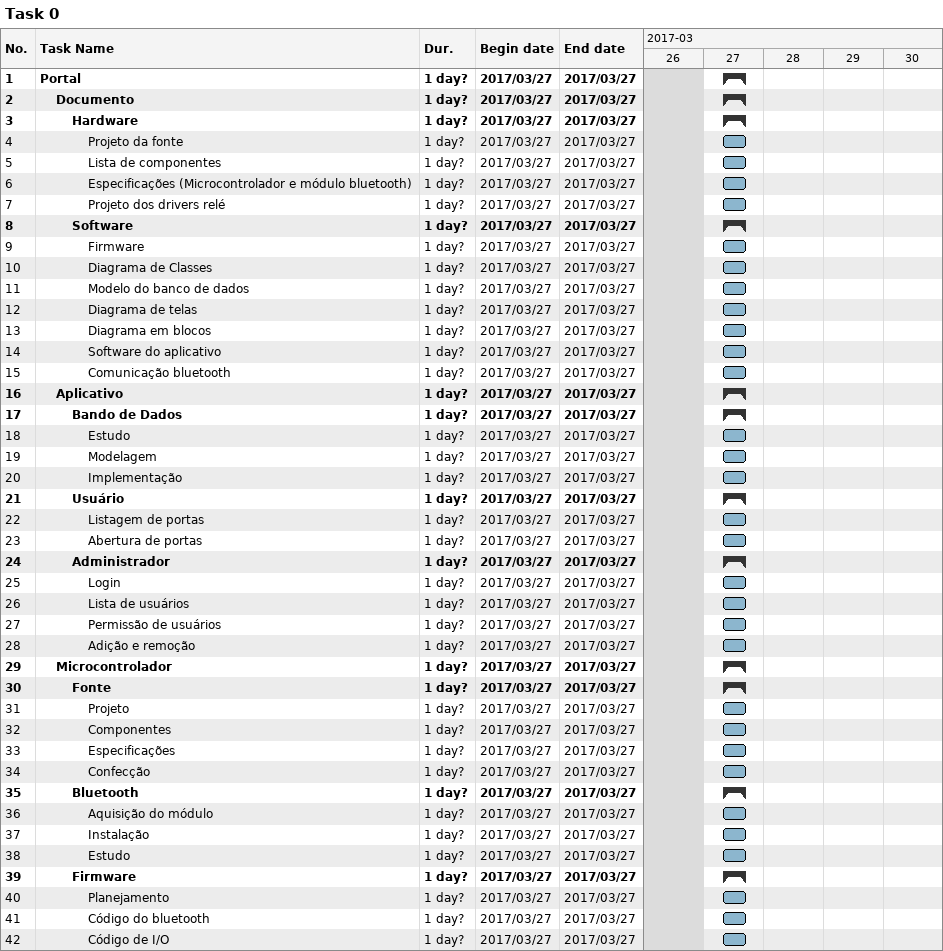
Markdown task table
Task 0

| ID | Level | Task | Duration | Start | Finish |
|---|---|---|---|---|---|
| 1 | 1 | **Portal** | 1d? | 2017-03-27 | 2017-03-27 |
| 2 | 2 | **Documento** | 1d? | 2017-03-27 | 2017-03-27 |
| 3 | 3 | **Hardware** | 1d? | 2017-03-27 | 2017-03-27 |
| 4 | 4 | Projeto da fonte | 1d? | 2017-03-27 | 2017-03-27 |
| 5 | 4 | Lista de componentes | 1d? | 2017-03-27 | 2017-03-27 |
| 6 | 4 | Especificações (Microcontrolador e módulo bluetooth) | 1d? | 2017-03-27 | 2017-03-27 |
| 7 | 4 | Projeto dos drivers relé | 1d? | 2017-03-27 | 2017-03-27 |
| 8 | 3 | **Software** | 1d? | 2017-03-27 | 2017-03-27 |
| 9 | 4 | Firmware | 1d? | 2017-03-27 | 2017-03-27 |
| 10 | 4 | Diagrama de Classes | 1d? | 2017-03-27 | 2017-03-27 |
| 11 | 4 | Modelo do banco de dados | 1d? | 2017-03-27 | 2017-03-27 |
| 12 | 4 | Diagrama de telas | 1d? | 2017-03-27 | 2017-03-27 |
| 13 | 4 | Diagrama em blocos | 1d? | 2017-03-27 | 2017-03-27 |
| 14 | 4 | Software do aplicativo | 1d? | 2017-03-27 | 2017-03-27 |
| 15 | 4 | Comunicação bluetooth | 1d? | 2017-03-27 | 2017-03-27 |
| 16 | 2 | **Aplicativo** | 1d? | 2017-03-27 | 2017-03-27 |
| 17 | 3 | **Bando de Dados** | 1d? | 2017-03-27 | 2017-03-27 |
| 18 | 4 | Estudo | 1d? | 2017-03-27 | 2017-03-27 |
| 19 | 4 | Modelagem | 1d? | 2017-03-27 | 2017-03-27 |
| 20 | 4 | Implementação | 1d? | 2017-03-27 | 2017-03-27 |
| 21 | 3 | **Usuário** | 1d? | 2017-03-27 | 2017-03-27 |
| 22 | 4 | Listagem de portas | 1d? | 2017-03-27 | 2017-03-27 |
| 23 | 4 | Abertura de portas | 1d? | 2017-03-27 | 2017-03-27 |
| 24 | 3 | **Administrador** | 1d? | 2017-03-27 | 2017-03-27 |
| 25 | 4 | Login | 1d? | 2017-03-27 | 2017-03-27 |
| 26 | 4 | Lista de usuários | 1d? | 2017-03-27 | 2017-03-27 |
| 27 | 4 | Permissão de usuários | 1d? | 2017-03-27 | 2017-03-27 |
| 28 | 4 | Adição e remoção | 1d? | 2017-03-27 | 2017-03-27 |
| 29 | 2 | **Microcontrolador** | 1d? | 2017-03-27 | 2017-03-27 |
| 30 | 3 | **Fonte** | 1d? | 2017-03-27 | 2017-03-27 |
| 31 | 4 | Projeto | 1d? | 2017-03-27 | 2017-03-27 |
| 32 | 4 | Componentes | 1d? | 2017-03-27 | 2017-03-27 |
| 33 | 4 | Especificações | 1d? | 2017-03-27 | 2017-03-27 |
| 34 | 4 | Confecção | 1d? | 2017-03-27 | 2017-03-27 |
| 35 | 3 | **Bluetooth** | 1d? | 2017-03-27 | 2017-03-27 |
| 36 | 4 | Aquisição do módulo | 1d? | 2017-03-27 | 2017-03-27 |
| 37 | 4 | Instalação | 1d? | 2017-03-27 | 2017-03-27 |
| 38 | 4 | Estudo | 1d? | 2017-03-27 | 2017-03-27 |
| 39 | 3 | **Firmware** | 1d? | 2017-03-27 | 2017-03-27 |
| 40 | 4 | Planejamento | 1d? | 2017-03-27 | 2017-03-27 |
| 41 | 4 | Código do bluetooth | 1d? | 2017-03-27 | 2017-03-27 |
| 42 | 4 | Código de I/O | 1d? | 2017-03-27 | 2017-03-27 |
